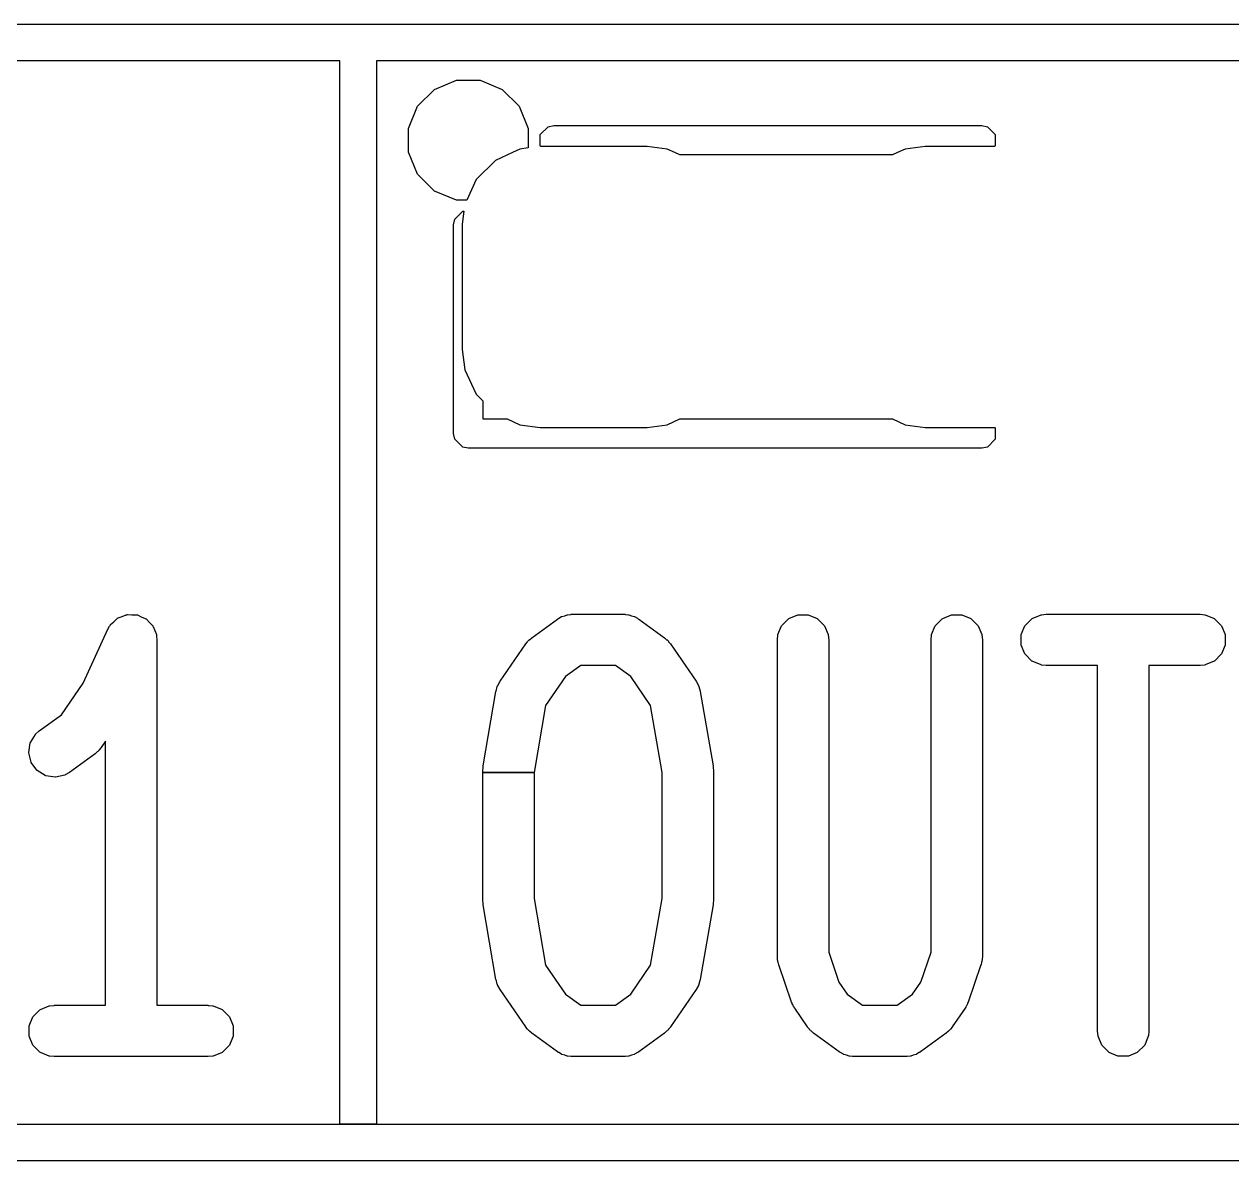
# Model space of a CAD drawing. Header units: millimetres. Extents: x 0 to 98, y 0 to 67.8.
# Drawn here: x 7.133 to 12.073, y 53.425 to 58.075 of the extents above; entities that cross this region are included whole.
import ezdxf

# ---------------------------------------------------------------- set-up
doc = ezdxf.new("R2010")
doc.units = ezdxf.units.MM
doc.layers.add('Edge.Cuts', color=254, linetype='CONTINUOUS', true_color=0xd0d2cd)

msp = doc.modelspace()

# ---------------------------------------------------------------- linework, layer by layer
at = {"layer": 'Edge.Cuts', "linetype": 'CONTINUOUS'}
for p, q in [((3.5, 58.075), (23.5, 58.075)), ((8.425, 57.925), (3.575, 57.925)), ((8.425, 53.575), (8.425, 57.925)), ((13.425, 57.925), (8.575, 57.925)), ((8.575, 57.925), (8.575, 53.575)), ((8.811107, 57.807867), (8.901227, 57.845196)), ((8.901227, 57.845196), (8.998773, 57.845196)), ((8.998773, 57.845196), (9.088893, 57.807867)), ((8.742133, 57.738893), (8.811107, 57.807867)), ((9.088893, 57.807867), (9.157867, 57.738893)), ((8.704804, 57.648773), (8.742133, 57.738893)), ((9.157867, 57.738893), (9.195196, 57.648773)), ((8.704804, 57.551227), (8.704804, 57.648773)), ((9.195196, 57.648773), (9.195196, 57.568608)), ((9.244567, 57.622961), (9.277039, 57.655433)), ((9.277039, 57.655433), (9.3, 57.66)), ((9.3, 57.66), (11.05, 57.66)), ((11.05, 57.66), (11.072961, 57.655433)), ((11.072961, 57.655433), (11.105433, 57.622961)), ((9.244567, 57.577039), (9.244567, 57.622961)), ((11.105433, 57.622961), (11.105433, 57.577039)), ((8.742133, 57.461107), (8.704804, 57.551227)), ((9.130647, 57.549868), (9.060922, 57.517355)), ((9.161251, 57.564139), (9.130647, 57.549868)), ((9.195196, 57.568608), (9.161251, 57.564139)), ((9.246606, 57.575), (9.244567, 57.577039)), ((9.68125, 57.575), (9.246606, 57.575)), ((9.763749, 57.564139), (9.68125, 57.575)), ((9.794353, 57.549868), (9.763749, 57.564139)), ((9.815515, 57.54), (9.794353, 57.549868)), ((10.705647, 57.549868), (10.684485, 57.54)), ((10.736251, 57.564139), (10.705647, 57.549868)), ((10.81875, 57.575), (10.736251, 57.564139)), ((11.103394, 57.575), (10.81875, 57.575)), ((11.105433, 57.577039), (11.103394, 57.575)), ((9.060922, 57.517355), (8.982645, 57.439078)), ((10.684485, 57.54), (9.815515, 57.54)), ((8.811107, 57.392133), (8.742133, 57.461107)), ((8.982645, 57.439077), (8.943348, 57.354804)), ((8.982645, 57.439078), (8.982645, 57.439077)), ((8.901227, 57.354804), (8.811107, 57.392133)), ((8.943348, 57.354804), (8.901227, 57.354804)), ((8.894567, 57.276961), (8.927039, 57.309433)), ((8.932002, 57.309433), (8.925, 57.25625)), ((8.927039, 57.309433), (8.932002, 57.309433)), ((8.89, 57.254), (8.894567, 57.276961)), ((8.89, 56.4), (8.89, 57.254)), ((8.925, 57.25625), (8.925, 56.74375)), ((8.925, 56.74375), (8.935861, 56.661252)), ((8.935861, 56.661252), (8.982645, 56.560922)), ((8.982645, 56.560922), (9.01, 56.533567)), ((9.01, 56.533567), (9.01, 56.46)), ((9.01, 56.46), (9.109485, 56.46)), ((9.109485, 56.46), (9.161251, 56.435861)), ((9.763749, 56.435861), (9.815515, 56.46)), ((9.815515, 56.46), (10.684485, 56.46)), ((10.684485, 56.46), (10.736251, 56.435861)), ((9.161251, 56.435861), (9.24375, 56.425)), ((9.24375, 56.425), (9.68125, 56.425)), ((9.68125, 56.425), (9.763749, 56.435861)), ((10.736251, 56.435861), (10.81875, 56.425)), ((10.81875, 56.425), (11.103394, 56.425)), ((11.103394, 56.425), (11.105433, 56.422961)), ((11.105433, 56.422961), (11.105433, 56.377039)), ((8.894567, 56.377039), (8.89, 56.4)), ((8.927039, 56.344567), (8.894567, 56.377039)), ((11.105433, 56.377039), (11.072961, 56.344567)), ((8.95, 56.34), (8.927039, 56.344567)), ((11.05, 56.34), (8.95, 56.34)), ((11.072961, 56.344567), (11.05, 56.34)), ((7.486994, 55.618474), (7.499893, 55.630452)), ((7.499893, 55.630452), (7.512336, 55.642893)), ((7.512336, 55.642893), (7.513957, 55.643976)), ((7.513957, 55.643976), (7.514865, 55.644353)), ((7.514865, 55.644353), (7.515588, 55.645023)), ((7.515588, 55.645023), (7.517249, 55.646045)), ((7.517249, 55.646045), (7.533743, 55.652172)), ((7.533743, 55.652172), (7.550006, 55.658908)), ((7.550006, 55.658908), (7.551919, 55.659289)), ((7.551919, 55.659289), (7.552905, 55.659289)), ((7.552905, 55.659289), (7.553826, 55.659631)), ((7.553826, 55.659631), (7.555752, 55.659941)), ((7.555752, 55.659941), (7.573333, 55.659289)), ((7.573333, 55.659289), (7.590937, 55.659289)), ((7.590937, 55.659289), (7.59285, 55.658909)), ((7.59285, 55.658909), (7.593761, 55.658532)), ((7.593761, 55.658532), (7.594744, 55.658495)), ((7.594744, 55.658495), (7.596641, 55.658043)), ((7.596641, 55.658043), (7.612623, 55.650719)), ((7.612623, 55.650719), (7.628899, 55.643976)), ((7.628899, 55.643976), (7.630521, 55.642893)), ((7.630521, 55.642893), (7.631218, 55.642196)), ((7.631218, 55.642196), (7.632112, 55.641786)), ((7.632112, 55.641786), (7.633692, 55.640643)), ((7.633692, 55.640643), (7.645642, 55.627772)), ((7.645642, 55.627772), (7.658111, 55.615303)), ((9.20967, 55.564938), (9.314432, 55.641128)), ((9.314432, 55.641128), (9.314842, 55.641396)), ((9.314842, 55.641396), (9.316676, 55.642474)), ((9.316676, 55.642474), (9.317099, 55.642895)), ((9.317099, 55.642895), (9.318719, 55.643976)), ((9.318719, 55.643976), (9.320484, 55.644708)), ((9.320484, 55.644708), (9.331751, 55.651318)), ((9.331751, 55.651318), (9.333111, 55.651866)), ((9.333111, 55.651866), (9.344211, 55.654538)), ((9.344211, 55.654538), (9.354768, 55.658909)), ((9.354768, 55.658909), (9.356191, 55.659265)), ((9.356191, 55.659265), (9.369184, 55.660546)), ((9.369184, 55.660546), (9.371049, 55.660993)), ((9.371049, 55.660993), (9.372996, 55.66107)), ((9.372996, 55.66107), (9.373581, 55.660978)), ((9.373581, 55.660978), (9.375701, 55.661186)), ((9.375701, 55.661186), (9.37619, 55.66121)), ((9.37619, 55.66121), (9.585714, 55.66121)), ((9.585714, 55.66121), (9.586203, 55.661186)), ((9.586203, 55.661186), (9.588321, 55.660978)), ((9.588321, 55.660978), (9.588908, 55.66107)), ((9.588908, 55.66107), (9.590855, 55.660993)), ((9.590855, 55.660993), (9.592719, 55.660546)), ((9.592719, 55.660546), (9.605713, 55.659265)), ((9.605713, 55.659265), (9.607136, 55.658909)), ((9.607136, 55.658909), (9.617691, 55.654538)), ((9.617691, 55.654538), (9.628793, 55.651866)), ((9.628793, 55.651866), (9.630153, 55.651317)), ((9.630153, 55.651317), (9.641412, 55.644711)), ((9.641412, 55.644711), (9.643185, 55.643976)), ((9.643185, 55.643976), (9.644807, 55.642893)), ((9.644807, 55.642893), (9.645227, 55.642473)), ((9.645227, 55.642473), (9.647062, 55.641396)), ((9.647062, 55.641396), (9.647472, 55.641128)), ((9.647472, 55.641128), (9.752234, 55.564938)), ((10.232364, 55.615303), (10.259954, 55.642893)), ((10.259954, 55.642893), (10.261577, 55.643976)), ((10.261577, 55.643976), (10.297625, 55.658908)), ((10.297625, 55.658908), (10.299538, 55.659289)), ((10.299538, 55.659289), (10.338556, 55.659289)), ((10.338556, 55.659289), (10.340469, 55.658908)), ((10.340469, 55.658908), (10.376517, 55.643976)), ((10.376517, 55.643976), (10.37814, 55.642893)), ((10.37814, 55.642893), (10.40573, 55.615303)), ((10.860936, 55.615303), (10.888526, 55.642893)), ((10.888526, 55.642893), (10.890149, 55.643976)), ((10.890149, 55.643976), (10.926197, 55.658908)), ((10.926197, 55.658908), (10.92811, 55.659289)), ((10.92811, 55.659289), (10.967128, 55.659289)), ((10.967128, 55.659289), (10.969041, 55.658908)), ((10.969041, 55.658908), (11.005089, 55.643976)), ((11.005089, 55.643976), (11.006712, 55.642893)), ((11.006712, 55.642893), (11.034302, 55.615303)), ((11.227602, 55.615303), (11.255192, 55.642893)), ((11.255192, 55.642893), (11.256815, 55.643976)), ((11.256815, 55.643976), (11.292863, 55.658908)), ((11.292863, 55.658908), (11.294286, 55.659265)), ((11.294286, 55.659265), (11.313795, 55.661186)), ((11.313795, 55.661186), (11.314285, 55.66121)), ((11.314285, 55.66121), (11.942857, 55.66121)), ((11.942857, 55.66121), (11.943347, 55.661186)), ((11.943347, 55.661186), (11.962856, 55.659265)), ((11.962856, 55.659265), (11.964279, 55.658908)), ((11.964279, 55.658908), (12.000327, 55.643976)), ((12.000327, 55.643976), (12.00195, 55.642893)), ((12.00195, 55.642893), (12.02954, 55.615303)), ((7.374999, 55.379646), (7.475976, 55.599958)), ((7.475976, 55.599958), (7.476202, 55.600393)), ((7.476202, 55.600393), (7.482953, 55.611973)), ((7.482953, 55.611973), (7.483662, 55.613682)), ((7.483662, 55.613682), (7.484743, 55.6153)), ((7.484743, 55.6153), (7.485104, 55.615663)), ((7.485104, 55.615663), (7.486078, 55.61733)), ((7.486078, 55.61733), (7.486994, 55.618474)), ((7.658111, 55.615303), (7.659195, 55.61368)), ((7.659195, 55.61368), (7.659571, 55.61277)), ((7.659571, 55.61277), (7.660241, 55.612049)), ((7.660241, 55.612049), (7.661263, 55.610388)), ((7.661263, 55.610388), (7.667383, 55.59391)), ((7.667383, 55.59391), (7.674126, 55.577633)), ((7.674126, 55.577633), (7.674483, 55.576208)), ((7.674483, 55.576208), (7.674671, 55.574291)), ((7.674671, 55.574291), (7.674849, 55.573813)), ((7.674849, 55.573813), (7.675159, 55.571886)), ((7.675159, 55.571886), (7.67509, 55.57004)), ((7.67509, 55.57004), (7.676404, 55.5567)), ((10.214071, 55.5567), (10.215992, 55.576209)), ((10.215992, 55.576209), (10.216349, 55.577632)), ((10.216349, 55.577632), (10.231281, 55.61368)), ((10.231281, 55.61368), (10.232364, 55.615303)), ((10.40573, 55.615303), (10.406813, 55.61368)), ((10.406813, 55.61368), (10.421745, 55.577632)), ((10.421745, 55.577632), (10.422102, 55.576209)), ((10.422102, 55.576209), (10.424023, 55.5567)), ((10.842643, 55.5567), (10.844564, 55.576209)), ((10.844564, 55.576209), (10.844921, 55.577632)), ((10.844921, 55.577632), (10.859853, 55.61368)), ((10.859853, 55.61368), (10.860936, 55.615303)), ((11.034302, 55.615303), (11.035385, 55.61368)), ((11.035385, 55.61368), (11.050317, 55.577632)), ((11.050317, 55.577632), (11.050674, 55.576209)), ((11.050674, 55.576209), (11.052595, 55.5567)), ((11.211206, 55.575719), (11.211587, 55.577632)), ((11.211206, 55.536701), (11.211206, 55.575719)), ((11.211587, 55.577632), (11.226519, 55.61368)), ((11.226519, 55.61368), (11.227602, 55.615303)), ((12.02954, 55.615303), (12.030623, 55.61368)), ((12.030623, 55.61368), (12.045555, 55.577632)), ((12.045555, 55.577632), (12.045936, 55.575719)), ((12.045936, 55.575719), (12.045936, 55.536701)), ((7.676404, 55.5567), (7.676428, 55.55621)), ((7.676428, 55.55621), (7.676428, 54.06121)), ((9.080142, 55.387125), (9.184904, 55.539506)), ((9.184904, 55.539506), (9.185201, 55.539895)), ((9.185201, 55.539895), (9.192579, 55.54865)), ((9.192579, 55.54865), (9.1937, 55.550478)), ((9.1937, 55.550478), (9.19464, 55.551602)), ((9.19464, 55.551602), (9.196359, 55.553132)), ((9.196359, 55.553132), (9.197837, 55.554884)), ((9.197837, 55.554884), (9.198936, 55.555855)), ((9.198936, 55.555855), (9.200734, 55.557023)), ((9.200734, 55.557023), (9.209288, 55.56463)), ((9.209288, 55.56463), (9.20967, 55.564938)), ((9.752234, 55.564938), (9.752616, 55.56463)), ((9.752616, 55.56463), (9.761168, 55.557023)), ((9.761168, 55.557023), (9.762967, 55.555855)), ((9.762967, 55.555855), (9.764068, 55.554884)), ((9.764068, 55.554884), (9.765551, 55.553125)), ((9.765551, 55.553125), (9.767264, 55.551601)), ((9.767264, 55.551601), (9.768205, 55.550476)), ((9.768205, 55.550476), (9.769321, 55.548653)), ((9.769321, 55.548653), (9.776703, 55.539896)), ((9.776703, 55.539896), (9.777, 55.539506)), ((9.777, 55.539506), (9.881762, 55.387125)), ((10.214047, 55.55621), (10.214071, 55.5567)), ((10.214047, 54.260972), (10.214047, 55.55621)), ((10.424023, 55.5567), (10.424047, 55.55621)), ((10.424047, 55.55621), (10.424047, 54.278515)), ((10.842619, 55.55621), (10.842643, 55.5567)), ((10.842619, 54.278515), (10.842619, 55.55621)), ((11.052595, 55.5567), (11.052619, 55.55621)), ((11.052619, 55.55621), (11.052619, 54.260972)), ((11.211587, 55.534788), (11.211206, 55.536701)), ((11.226519, 55.49874), (11.211587, 55.534788)), ((12.045555, 55.534788), (12.030623, 55.49874)), ((12.045936, 55.536701), (12.045555, 55.534788)), ((11.227602, 55.497117), (11.226519, 55.49874)), ((11.255192, 55.469527), (11.227602, 55.497117)), ((12.02954, 55.497117), (12.00195, 55.469527)), ((12.030623, 55.49874), (12.02954, 55.497117)), ((9.410335, 55.45121), (9.347748, 55.405694)), ((9.551569, 55.45121), (9.410335, 55.45121)), ((9.614154, 55.405694), (9.551569, 55.45121)), ((11.256815, 55.468444), (11.255192, 55.469527)), ((11.292863, 55.453512), (11.256815, 55.468444)), ((11.294286, 55.453155), (11.292863, 55.453512)), ((11.313795, 55.451234), (11.294286, 55.453155)), ((11.314285, 55.45121), (11.313795, 55.451234)), ((11.523571, 55.45121), (11.314285, 55.45121)), ((11.523571, 53.95621), (11.523571, 55.45121)), ((11.942857, 55.45121), (11.733571, 55.45121)), ((11.733571, 55.45121), (11.733571, 53.95621)), ((11.943347, 55.451234), (11.942857, 55.45121)), ((11.962856, 55.453155), (11.943347, 55.451234)), ((11.964279, 55.453512), (11.962856, 55.453155)), ((12.000327, 55.468444), (11.964279, 55.453512)), ((12.00195, 55.469527), (12.000327, 55.468444)), ((7.285582, 55.249585), (7.374999, 55.379646)), ((9.070414, 55.369542), (9.079884, 55.386707)), ((9.079884, 55.386707), (9.080142, 55.387125)), ((9.347748, 55.405694), (9.266245, 55.287145)), ((9.695657, 55.287145), (9.614154, 55.405694)), ((9.881762, 55.387125), (9.88202, 55.386707)), ((9.88202, 55.386707), (9.89149, 55.369542)), ((9.010802, 55.040663), (9.063183, 55.345425)), ((9.063183, 55.345425), (9.06329, 55.345904)), ((9.06329, 55.345904), (9.068488, 55.364806)), ((9.068488, 55.364806), (9.069079, 55.366146)), ((9.069079, 55.366146), (9.06967, 55.367085)), ((9.06967, 55.367085), (9.069902, 55.36817)), ((9.069902, 55.36817), (9.070414, 55.369542)), ((9.89149, 55.369542), (9.892003, 55.368167)), ((9.892003, 55.368167), (9.892233, 55.367085)), ((9.892233, 55.367085), (9.892824, 55.366148)), ((9.892824, 55.366148), (9.893416, 55.364806)), ((9.893416, 55.364806), (9.898614, 55.345904)), ((9.898614, 55.345904), (9.898721, 55.345425)), ((9.898721, 55.345425), (9.951102, 55.040663)), ((9.266245, 55.287145), (9.219285, 55.013918)), ((9.742619, 55.013918), (9.695657, 55.287145)), ((7.195384, 55.183984), (7.285582, 55.249585)), ((7.180354, 55.170648), (7.195002, 55.183676)), ((7.195002, 55.183676), (7.195384, 55.183984)), ((7.152282, 55.095873), (7.158367, 55.134414)), ((7.158367, 55.134414), (7.159042, 55.136244)), ((7.159042, 55.136244), (7.179413, 55.169522)), ((7.179413, 55.169522), (7.180354, 55.170648)), ((7.466428, 55.141955), (7.448428, 55.115772)), ((7.466428, 54.06121), (7.466428, 55.141955)), ((7.15236, 55.093924), (7.152282, 55.095873)), ((7.161486, 55.055988), (7.15236, 55.093924)), ((7.423662, 55.09034), (7.3189, 55.01415)), ((7.424044, 55.090648), (7.423662, 55.09034)), ((7.432594, 55.098255), (7.424044, 55.090648)), ((7.434394, 55.099422), (7.432594, 55.098255)), ((7.435497, 55.100395), (7.434394, 55.099422)), ((7.436979, 55.102155), (7.435497, 55.100395)), ((7.438691, 55.103676), (7.436979, 55.102155)), ((7.439634, 55.104803), (7.438691, 55.103676)), ((7.44075, 55.106629), (7.439634, 55.104803)), ((7.448131, 55.115382), (7.44075, 55.106629)), ((7.448428, 55.115772), (7.448131, 55.115382)), ((7.162303, 55.054216), (7.161486, 55.055988)), ((7.185253, 55.022661), (7.162303, 55.054216)), ((9.009309, 55.023367), (9.010135, 55.031769)), ((9.010135, 55.031769), (9.010743, 55.040176)), ((9.010743, 55.040176), (9.010802, 55.040663)), ((9.951102, 55.040663), (9.951161, 55.040176)), ((9.951161, 55.040176), (9.951767, 55.03177)), ((9.951767, 55.03177), (9.952595, 55.023367)), ((7.186687, 55.021338), (7.185253, 55.022661)), ((7.219965, 55.000967), (7.186687, 55.021338)), ((7.221795, 55.000292), (7.219965, 55.000967)), ((7.260336, 54.994207), (7.221795, 55.000292)), ((7.262285, 54.994285), (7.260336, 54.994207)), ((7.300221, 55.003411), (7.262285, 54.994285)), ((7.301583, 55.00396), (7.300221, 55.003411)), ((7.31849, 55.013882), (7.301583, 55.00396)), ((7.3189, 55.01415), (7.31849, 55.013882)), ((9.009285, 55.022877), (9.009309, 55.023367)), ((9.009285, 55.013918), (9.009285, 55.022877)), ((9.009285, 54.489543), (9.009285, 55.013918)), ((9.009285, 55.013918), (9.219285, 55.013918)), ((9.219285, 55.013918), (9.009285, 55.013918)), ((9.219285, 55.013918), (9.219285, 54.498504)), ((9.742619, 54.498504), (9.742619, 55.013918)), ((9.952595, 55.023367), (9.952619, 55.022877)), ((9.952619, 55.022877), (9.952619, 54.489543)), ((9.009309, 54.489053), (9.009285, 54.489543)), ((9.010135, 54.480653), (9.009309, 54.489053)), ((9.219285, 54.498504), (9.266245, 54.225277)), ((9.695657, 54.225277), (9.742619, 54.498504)), ((9.952595, 54.489053), (9.951766, 54.480649)), ((9.952619, 54.489543), (9.952595, 54.489053)), ((9.010743, 54.472244), (9.010135, 54.480653)), ((9.010802, 54.471757), (9.010743, 54.472244)), ((9.063183, 54.166995), (9.010802, 54.471757)), ((9.951102, 54.471757), (9.898721, 54.166995)), ((9.951161, 54.472245), (9.951102, 54.471757)), ((9.951766, 54.480649), (9.951161, 54.472245)), ((10.214071, 54.260482), (10.214047, 54.260972)), ((10.215097, 54.250052), (10.214071, 54.260482)), ((10.214962, 54.247845), (10.215097, 54.250052)), ((10.215088, 54.246384), (10.214962, 54.247845)), ((10.215721, 54.243711), (10.215088, 54.246384)), ((10.215992, 54.240972), (10.215721, 54.243711)), ((10.216348, 54.23955), (10.215992, 54.240972)), ((10.217192, 54.23751), (10.216348, 54.23955)), ((10.219613, 54.22731), (10.217192, 54.23751)), ((10.424047, 54.278515), (10.466067, 54.156273)), ((10.800597, 54.156273), (10.842619, 54.278515)), ((11.049472, 54.237512), (11.047053, 54.22731)), ((11.050317, 54.239549), (11.049472, 54.237512)), ((11.050674, 54.240974), (11.050317, 54.239549)), ((11.050942, 54.243708), (11.050674, 54.240974)), ((11.051578, 54.246383), (11.050942, 54.243708)), ((11.052595, 54.260482), (11.051566, 54.250047)), ((11.051566, 54.250047), (11.051703, 54.247847)), ((11.051703, 54.247847), (11.051578, 54.246383)), ((11.052619, 54.260972), (11.052595, 54.260482)), ((9.266245, 54.225277), (9.347748, 54.106728)), ((9.614154, 54.106728), (9.695657, 54.225277)), ((10.21975, 54.226839), (10.219613, 54.22731)), ((10.272131, 54.074458), (10.21975, 54.226839)), ((11.046916, 54.226839), (10.994535, 54.074458)), ((11.047053, 54.22731), (11.046916, 54.226839)), ((9.06329, 54.166516), (9.063183, 54.166995)), ((9.068488, 54.147614), (9.06329, 54.166516)), ((9.06908, 54.146272), (9.068488, 54.147614)), ((9.069671, 54.145336), (9.06908, 54.146272)), ((9.069902, 54.144251), (9.069671, 54.145336)), ((9.070414, 54.142878), (9.069902, 54.144251)), ((9.079884, 54.125713), (9.070414, 54.142878)), ((9.89149, 54.142878), (9.88202, 54.125713)), ((9.892003, 54.144253), (9.89149, 54.142878)), ((9.892233, 54.145338), (9.892003, 54.144253)), ((9.892823, 54.146271), (9.892233, 54.145338)), ((9.893416, 54.147614), (9.892823, 54.146271)), ((9.898614, 54.166516), (9.893416, 54.147614)), ((9.898721, 54.166995), (9.898614, 54.166516)), ((10.466067, 54.156273), (10.500129, 54.106728)), ((10.766535, 54.106728), (10.800597, 54.156273)), ((9.080142, 54.125295), (9.079884, 54.125713)), ((9.184904, 53.972914), (9.080142, 54.125295)), ((9.347748, 54.106728), (9.410335, 54.06121)), ((9.551568, 54.06121), (9.614154, 54.106728)), ((9.881762, 54.125295), (9.777, 53.972914)), ((9.88202, 54.125713), (9.881762, 54.125295)), ((10.500129, 54.106728), (10.562716, 54.06121)), ((10.703949, 54.06121), (10.766535, 54.106728)), ((7.170459, 54.015303), (7.198049, 54.042893)), ((7.198049, 54.042893), (7.199672, 54.043976)), ((7.199672, 54.043976), (7.23572, 54.058908)), ((7.23572, 54.058908), (7.237143, 54.059265)), ((7.237143, 54.059265), (7.256652, 54.061186)), ((7.256652, 54.061186), (7.257142, 54.06121)), ((7.257142, 54.06121), (7.466428, 54.06121)), ((7.676428, 54.06121), (7.885714, 54.06121)), ((7.885714, 54.06121), (7.886204, 54.061186)), ((7.886204, 54.061186), (7.905713, 54.059265)), ((7.905713, 54.059265), (7.907136, 54.058908)), ((7.907136, 54.058908), (7.943184, 54.043976)), ((7.943184, 54.043976), (7.944807, 54.042893)), ((7.944807, 54.042893), (7.972397, 54.015303)), ((9.410335, 54.06121), (9.551568, 54.06121)), ((10.272313, 54.074002), (10.272131, 54.074458)), ((10.274343, 54.069568), (10.272313, 54.074002)), ((10.274663, 54.068063), (10.274343, 54.069568)), ((10.275176, 54.066688), (10.274663, 54.068063)), ((10.278021, 54.06153), (10.275176, 54.066688)), ((10.280472, 54.056177), (10.278021, 54.06153)), ((10.281271, 54.054947), (10.280472, 54.056177)), ((10.282286, 54.053798), (10.281271, 54.054947)), ((10.284646, 54.049522), (10.282286, 54.053798)), ((10.284904, 54.049105), (10.284646, 54.049522)), ((10.337285, 53.972914), (10.284904, 54.049105)), ((10.562716, 54.06121), (10.703949, 54.06121)), ((10.981762, 54.049105), (10.929381, 53.972914)), ((10.98202, 54.049523), (10.981762, 54.049105)), ((10.984376, 54.053796), (10.98202, 54.049523)), ((10.985394, 54.054946), (10.984376, 54.053796)), ((10.986194, 54.056177), (10.985394, 54.054946)), ((10.988641, 54.061524), (10.986194, 54.056177)), ((10.99149, 54.066687), (10.988641, 54.061524)), ((10.992003, 54.068065), (10.99149, 54.066687)), ((10.992321, 54.069565), (10.992003, 54.068065)), ((10.994353, 54.074001), (10.992321, 54.069565)), ((10.994535, 54.074458), (10.994353, 54.074001)), ((7.154444, 53.977632), (7.169376, 54.01368)), ((7.169376, 54.01368), (7.170459, 54.015303)), ((7.972397, 54.015303), (7.97348, 54.01368)), ((7.97348, 54.01368), (7.988412, 53.977632)), ((7.154063, 53.975719), (7.154444, 53.977632)), ((7.154063, 53.936701), (7.154063, 53.975719)), ((7.988412, 53.977632), (7.988793, 53.975719)), ((7.988793, 53.975719), (7.988793, 53.936701)), ((9.185201, 53.972524), (9.184904, 53.972914)), ((9.192579, 53.963771), (9.185201, 53.972524)), ((9.193699, 53.961943), (9.192579, 53.963771)), ((9.194641, 53.960817), (9.193699, 53.961943)), ((9.196358, 53.95929), (9.194641, 53.960817)), ((9.197836, 53.957537), (9.196358, 53.95929)), ((9.198937, 53.956565), (9.197836, 53.957537)), ((9.200731, 53.955401), (9.198937, 53.956565)), ((9.209288, 53.94779), (9.200731, 53.955401)), ((9.20967, 53.947482), (9.209288, 53.94779)), ((9.314432, 53.871292), (9.20967, 53.947482)), ((9.752234, 53.947482), (9.647472, 53.871292)), ((9.752616, 53.94779), (9.752234, 53.947482)), ((9.761166, 53.955397), (9.752616, 53.94779)), ((9.762966, 53.956564), (9.761166, 53.955397)), ((9.764069, 53.957537), (9.762966, 53.956564)), ((9.765551, 53.959297), (9.764069, 53.957537)), ((9.767263, 53.960818), (9.765551, 53.959297)), ((9.768206, 53.961945), (9.767263, 53.960818)), ((9.769322, 53.963771), (9.768206, 53.961945)), ((9.776703, 53.972524), (9.769322, 53.963771)), ((9.777, 53.972914), (9.776703, 53.972524)), ((10.337582, 53.972524), (10.337285, 53.972914)), ((10.34496, 53.963771), (10.337582, 53.972524)), ((10.34608, 53.961943), (10.34496, 53.963771)), ((10.347022, 53.960817), (10.34608, 53.961943)), ((10.348739, 53.95929), (10.347022, 53.960817)), ((10.350217, 53.957537), (10.348739, 53.95929)), ((10.351318, 53.956565), (10.350217, 53.957537)), ((10.353112, 53.955401), (10.351318, 53.956565)), ((10.361669, 53.94779), (10.353112, 53.955401)), ((10.362051, 53.947482), (10.361669, 53.94779)), ((10.466813, 53.871292), (10.362051, 53.947482)), ((10.904615, 53.947482), (10.799853, 53.871292)), ((10.904997, 53.94779), (10.904615, 53.947482)), ((10.913547, 53.955397), (10.904997, 53.94779)), ((10.915347, 53.956564), (10.913547, 53.955397)), ((10.91645, 53.957537), (10.915347, 53.956564)), ((10.917932, 53.959297), (10.91645, 53.957537)), ((10.919644, 53.960818), (10.917932, 53.959297)), ((10.920587, 53.961945), (10.919644, 53.960818)), ((10.921703, 53.963771), (10.920587, 53.961945)), ((10.929084, 53.972524), (10.921703, 53.963771)), ((10.929381, 53.972914), (10.929084, 53.972524)), ((11.523595, 53.95572), (11.523571, 53.95621)), ((11.525516, 53.936211), (11.523595, 53.95572)), ((11.733547, 53.95572), (11.731626, 53.936211)), ((11.733571, 53.95621), (11.733547, 53.95572)), ((7.154444, 53.934788), (7.154063, 53.936701)), ((7.169376, 53.89874), (7.154444, 53.934788)), ((7.170459, 53.897117), (7.169376, 53.89874)), ((7.198049, 53.869527), (7.170459, 53.897117)), ((7.972397, 53.897117), (7.944807, 53.869527)), ((7.97348, 53.89874), (7.972397, 53.897117)), ((7.988412, 53.934788), (7.97348, 53.89874)), ((7.988793, 53.936701), (7.988412, 53.934788)), ((11.525873, 53.934788), (11.525516, 53.936211)), ((11.540805, 53.89874), (11.525873, 53.934788)), ((11.541888, 53.897117), (11.540805, 53.89874)), ((11.569478, 53.869527), (11.541888, 53.897117)), ((11.715254, 53.897117), (11.687664, 53.869527)), ((11.716337, 53.89874), (11.715254, 53.897117)), ((11.731269, 53.934788), (11.716337, 53.89874)), ((11.731626, 53.936211), (11.731269, 53.934788)), ((7.199672, 53.868444), (7.198049, 53.869527)), ((7.23572, 53.853512), (7.199672, 53.868444)), ((7.237143, 53.853155), (7.23572, 53.853512)), ((7.256652, 53.851234), (7.237143, 53.853155)), ((7.257142, 53.85121), (7.256652, 53.851234)), ((7.885714, 53.85121), (7.257142, 53.85121)), ((7.886204, 53.851234), (7.885714, 53.85121)), ((7.905713, 53.853155), (7.886204, 53.851234)), ((7.907136, 53.853512), (7.905713, 53.853155)), ((7.943184, 53.868444), (7.907136, 53.853512)), ((7.944807, 53.869527), (7.943184, 53.868444)), ((9.314843, 53.871023), (9.314432, 53.871292)), ((9.316676, 53.869948), (9.314843, 53.871023)), ((9.317097, 53.869527), (9.316676, 53.869948)), ((9.31872, 53.868443), (9.317097, 53.869527)), ((9.32049, 53.86771), (9.31872, 53.868443)), ((9.33175, 53.861103), (9.32049, 53.86771)), ((9.333111, 53.860554), (9.33175, 53.861103)), ((9.344217, 53.857883), (9.333111, 53.860554)), ((9.354768, 53.853512), (9.344217, 53.857883)), ((9.356191, 53.853155), (9.354768, 53.853512)), ((9.369186, 53.851876), (9.356191, 53.853155)), ((9.371047, 53.851428), (9.369186, 53.851876)), ((9.373, 53.851351), (9.371047, 53.851428)), ((9.37358, 53.851444), (9.373, 53.851351)), ((9.375699, 53.851234), (9.37358, 53.851444)), ((9.37619, 53.85121), (9.375699, 53.851234)), ((9.585714, 53.85121), (9.37619, 53.85121)), ((9.586205, 53.851234), (9.585714, 53.85121)), ((9.588322, 53.851444), (9.586205, 53.851234)), ((9.588904, 53.851351), (9.588322, 53.851444)), ((9.590857, 53.851428), (9.588904, 53.851351)), ((9.592716, 53.851876), (9.590857, 53.851428)), ((9.605713, 53.853155), (9.592716, 53.851876)), ((9.607137, 53.853512), (9.605713, 53.853155)), ((9.617689, 53.857884), (9.607137, 53.853512)), ((9.628792, 53.860554), (9.617689, 53.857884)), ((9.630154, 53.861103), (9.628792, 53.860554)), ((9.641414, 53.867712), (9.630154, 53.861103)), ((9.643183, 53.868443), (9.641414, 53.867712)), ((9.644809, 53.869529), (9.643183, 53.868443)), ((9.645228, 53.869949), (9.644809, 53.869529)), ((9.64706, 53.871023), (9.645228, 53.869949)), ((9.647472, 53.871292), (9.64706, 53.871023)), ((10.467224, 53.871023), (10.466813, 53.871292)), ((10.469057, 53.869948), (10.467224, 53.871023)), ((10.469478, 53.869527), (10.469057, 53.869948)), ((10.471101, 53.868443), (10.469478, 53.869527)), ((10.472871, 53.86771), (10.471101, 53.868443)), ((10.484131, 53.861103), (10.472871, 53.86771)), ((10.485492, 53.860554), (10.484131, 53.861103)), ((10.496598, 53.857883), (10.485492, 53.860554)), ((10.507149, 53.853512), (10.496598, 53.857883)), ((10.508572, 53.853155), (10.507149, 53.853512)), ((10.521567, 53.851876), (10.508572, 53.853155)), ((10.523428, 53.851428), (10.521567, 53.851876)), ((10.525381, 53.851351), (10.523428, 53.851428)), ((10.525961, 53.851444), (10.525381, 53.851351)), ((10.52808, 53.851234), (10.525961, 53.851444)), ((10.528571, 53.85121), (10.52808, 53.851234)), ((10.738095, 53.85121), (10.528571, 53.85121)), ((10.738586, 53.851234), (10.738095, 53.85121)), ((10.740703, 53.851444), (10.738586, 53.851234)), ((10.741285, 53.851351), (10.740703, 53.851444)), ((10.743238, 53.851428), (10.741285, 53.851351)), ((10.745097, 53.851876), (10.743238, 53.851428)), ((10.758094, 53.853155), (10.745097, 53.851876)), ((10.759518, 53.853512), (10.758094, 53.853155)), ((10.77007, 53.857884), (10.759518, 53.853512)), ((10.781173, 53.860554), (10.77007, 53.857884)), ((10.782535, 53.861103), (10.781173, 53.860554)), ((10.793795, 53.867712), (10.782535, 53.861103)), ((10.795564, 53.868443), (10.793795, 53.867712)), ((10.79719, 53.869529), (10.795564, 53.868443)), ((10.797609, 53.869949), (10.79719, 53.869529)), ((10.799441, 53.871023), (10.797609, 53.869949)), ((10.799853, 53.871292), (10.799441, 53.871023)), ((11.571101, 53.868444), (11.569478, 53.869527)), ((11.607149, 53.853512), (11.571101, 53.868444)), ((11.609062, 53.853131), (11.607149, 53.853512)), ((11.64808, 53.853131), (11.609062, 53.853131)), ((11.649993, 53.853512), (11.64808, 53.853131)), ((11.686041, 53.868444), (11.649993, 53.853512)), ((11.687664, 53.869527), (11.686041, 53.868444)), ((3.575, 53.575), (8.425, 53.575)), ((8.425, 53.575), (8.575, 53.575)), ((8.575, 53.575), (8.425, 53.575)), ((8.575, 53.575), (13.425, 53.575)), ((23.5, 53.425), (3.5, 53.425))]:
    msp.add_line(p, q, dxfattribs=at)

doc.saveas('drawing.dxf')
